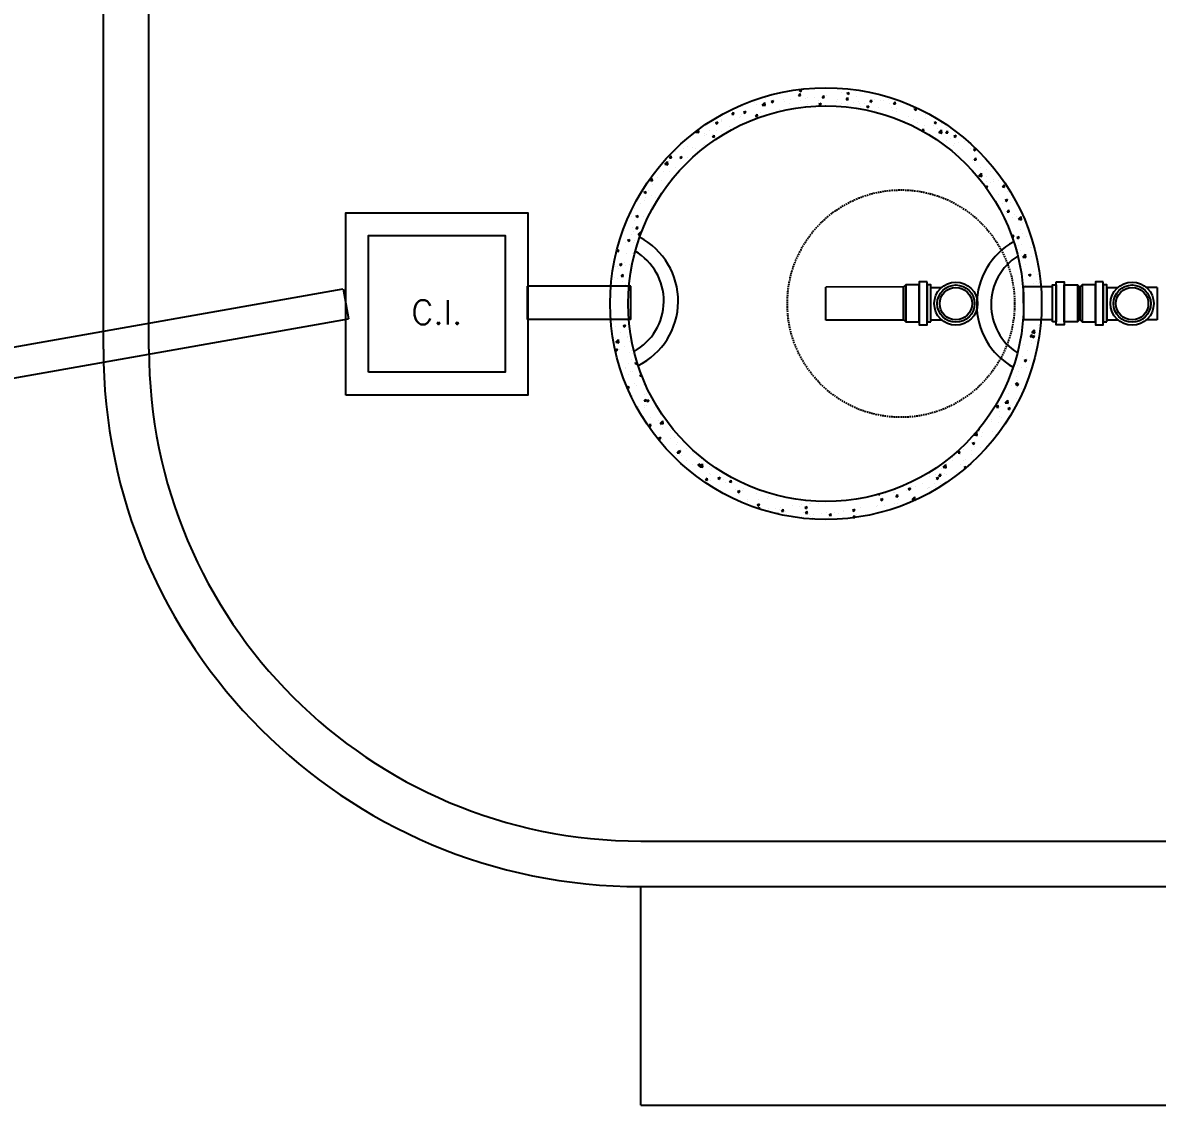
# Model space of a CAD drawing. Extents: x -435 to 5505, y -2177 to 2023.
# Drawn here: x 3789.1 to 4162.9, y 638.3 to 994.8 of the extents above; entities that cross this region are included whole.
import ezdxf

# ---------------------------------------------------------------- set-up
doc = ezdxf.new("R2010")
doc.units = 0
doc.header["$MEASUREMENT"] = 0
doc.linetypes.add('DASHED', pattern=[0.75, 0.5, -0.25])
doc.layers.get('0').update_dxf_attribs({"linetype": 'CONTINUOUS'})
doc.layers.add('03', color=3, linetype='CONTINUOUS')
doc.layers.add('HIDRA', color=1, linetype='CONTINUOUS')
doc.styles.get("Standard").update_dxf_attribs({"font": 'romans.shx', "height": 8})

msp = doc.modelspace()

# ---------------------------------------------------------------- linework, layer by layer
for p, q in [((3815.70465, 887.29019), (3815.70465, 1252.79019)), ((3830.70465, 887.29019), (3830.70465, 1252.79019)), ((3992.70465, 725.29019), (4590.70465, 725.29019)), ((3992.70465, 638.29019), (3992.70465, 710.29019)), ((3992.70465, 710.29019), (4590.70465, 710.29019)), ((3992.70465, 638.29019), (4590.70465, 638.29019))]:
    msp.add_line(p, q)
at = {"color": 0}
for p, q in [((4044.89301, 972.39408), (4045.65761, 972.68758)), ((4044.89301, 972.39408), (4045.4362, 972.0277)), ((4045.4385, 972.02656), (4045.65992, 972.68645)), ((4060.58646, 971.51952), (4061.35107, 971.81303)), ((4061.13195, 971.15199), (4061.35337, 971.81188)), ((4063.55542, 972.02957), (4063.55542, 972.02957)), ((4064.4722, 972.43382), (4064.4722, 972.43382)), ((4030.21753, 968.55191), (4030.21753, 968.55191)), ((4032.68763, 967.60263), (4033.53817, 968.48907)), ((4033.66115, 967.4507), (4033.5405, 968.48777)), ((4033.74441, 969.77244), (4033.74441, 969.77244)), ((4035.71778, 968.87204), (4036.48238, 969.16554)), ((4035.71778, 968.87204), (4036.26097, 968.50566)), ((4036.02343, 968.40492), (4036.02343, 968.40492)), ((4036.04687, 968.30562), (4036.04687, 968.30562)), ((4036.26327, 968.50453), (4036.48469, 969.16442)), ((4036.39957, 968.55948), (4036.39957, 968.55948)), ((4039.57375, 969.52614), (4039.57375, 969.52614)), ((4040.15918, 968.9494), (4040.15918, 968.9494)), ((4041.87621, 968.05932), (4041.87621, 968.05932)), ((4042.07128, 969.37823), (4042.07128, 969.37823)), ((4044.68131, 970.84599), (4045.20775, 971.47338)), ((4044.68131, 970.84599), (4045.33401, 970.78889)), ((4045.33631, 970.78775), (4045.21005, 971.47224)), ((4045.4031, 969.27985), (4045.4031, 969.27985)), ((4047.05571, 969.85735), (4047.05571, 969.85735)), ((4047.67801, 970.14711), (4047.67801, 970.14711)), ((4049.78942, 970.21725), (4049.78942, 970.21725)), ((4051.10323, 968.32985), (4051.10323, 968.32985)), ((4051.23244, 969.03355), (4051.23244, 969.03355)), ((4051.41123, 967.99748), (4052.17584, 968.29099)), ((4051.95672, 967.62996), (4052.17814, 968.28985)), ((4052.51379, 970.16074), (4053.04023, 970.78813)), ((4052.51379, 970.16074), (4053.1665, 970.10364)), ((4053.16879, 970.10249), (4053.04253, 970.78698)), ((4053.19377, 970.84619), (4053.19377, 970.84619)), ((4053.92518, 970.76173), (4053.92518, 970.76173)), ((4057.06178, 968.78725), (4057.06178, 968.78725)), ((4057.47162, 969.423), (4057.47162, 969.423)), ((4058.86547, 971.66493), (4058.86547, 971.66493)), ((4060.34627, 969.47549), (4060.87271, 970.10288)), ((4060.34627, 969.47549), (4060.99898, 969.41838)), ((4060.58646, 971.51952), (4061.12965, 971.15314)), ((4060.82171, 971.66967), (4060.82171, 971.66967)), ((4061.00127, 969.41723), (4060.87501, 970.10172)), ((4062.89112, 968.54095), (4062.89112, 968.54095)), ((4063.84002, 970.51614), (4063.84002, 970.51614)), ((4064.33942, 968.79862), (4064.33942, 968.79862)), ((4064.81845, 968.26708), (4064.81845, 968.26708)), ((4066.45661, 968.11847), (4066.45661, 968.11847)), ((4068.17875, 968.79023), (4068.70519, 969.41762)), ((4068.17875, 968.79023), (4068.83146, 968.73313)), ((4068.83375, 968.73197), (4068.70749, 969.41646)), ((4068.72046, 968.29465), (4068.72046, 968.29465)), ((4069.85518, 969.4977), (4069.85518, 969.4977)), ((4071.71498, 969.17502), (4071.71498, 969.17502)), ((4072.82501, 969.21162), (4072.82501, 969.21162)), ((4074.44869, 969.53492), (4074.44869, 969.53492)), ((4076.01123, 968.10498), (4076.53767, 968.73237)), ((4076.01123, 968.10498), (4076.66394, 968.04788)), ((4076.66623, 968.04671), (4076.53997, 968.7312)), ((4019.91318, 964.71431), (4019.91318, 964.71431)), ((4022.69903, 964.68782), (4023.22547, 965.31521)), ((4022.69903, 964.68782), (4023.35174, 964.63071)), ((4023.35403, 964.62959), (4023.22776, 965.31408)), ((4025.27708, 967.09152), (4025.27708, 967.09152)), ((4025.74252, 964.46801), (4025.74252, 964.46801)), ((4026.39319, 967.13707), (4026.39319, 967.13707)), ((4026.54255, 965.35), (4027.30715, 965.6435)), ((4026.54255, 965.35), (4027.08574, 964.98362)), ((4027.08804, 964.9825), (4027.30946, 965.64238)), ((4030.53151, 964.00256), (4031.05795, 964.62995)), ((4030.88381, 967.8604), (4030.88381, 967.8604)), ((4031.18651, 963.94433), (4031.06024, 964.62882)), ((4031.99805, 965.05041), (4031.99805, 965.05041)), ((4032.68763, 967.60263), (4033.65882, 967.452)), ((4033.28972, 968.04502), (4033.28972, 968.04502)), ((4038.36645, 966.14356), (4038.36645, 966.14356)), ((4044.73484, 967.2367), (4044.73484, 967.2367)), ((4047.70555, 967.81302), (4047.70555, 967.81302)), ((4051.41124, 967.99748), (4051.95442, 967.6311)), ((4053.5349, 967.56672), (4053.5349, 967.56672)), ((4057.94899, 967.3627), (4057.94899, 967.3627)), ((4058.73269, 968.02973), (4058.73269, 968.02973)), ((4059.36424, 967.32042), (4059.36424, 967.32042)), ((4060.6827, 967.7226), (4060.6827, 967.7226)), ((4065.19358, 967.07412), (4065.19358, 967.07412)), ((4067.10469, 967.12292), (4067.86929, 967.41643)), ((4067.10469, 967.12292), (4067.64787, 966.75654)), ((4067.65017, 966.75539), (4067.87159, 967.41528)), ((4069.72239, 965.8625), (4069.72239, 965.8625)), ((4071.02292, 966.82782), (4071.02292, 966.82782)), ((4071.57597, 965.22795), (4071.57597, 965.22795)), ((4074.5498, 968.04835), (4074.5498, 968.04835)), ((4075.3941, 966.68124), (4075.3941, 966.68124)), ((4075.71173, 965.77243), (4075.71173, 965.77243)), ((4076.85226, 966.58152), (4076.85226, 966.58152)), ((4076.99546, 965.3901), (4076.99546, 965.3901)), ((4080.37914, 967.80205), (4080.37914, 967.80205)), ((4081.00083, 967.45012), (4081.00083, 967.45012)), ((4082.60826, 966.68038), (4082.60826, 966.68038)), ((4082.6816, 966.33522), (4082.6816, 966.33522)), ((4082.79814, 966.24837), (4083.56274, 966.54187)), ((4082.79814, 966.24836), (4083.34133, 965.88198)), ((4083.34363, 965.88082), (4083.56504, 966.54071)), ((4083.36385, 966.48325), (4083.36385, 966.48325)), ((4086.38381, 964.51401), (4086.38381, 964.51401)), ((4016.65101, 961.92572), (4016.65101, 961.92572)), ((4017.36732, 961.82796), (4018.13193, 962.12146)), ((4017.36733, 961.82796), (4017.91051, 961.46158)), ((4017.91281, 961.46046), (4018.13422, 962.12035)), ((4019.26127, 962.86412), (4019.26127, 962.86412)), ((4019.38472, 962.28561), (4019.38472, 962.28561)), ((4019.47259, 962.63758), (4019.47259, 962.63758)), ((4023.52047, 962.8301), (4023.52047, 962.8301)), ((4025.14429, 963.45632), (4025.14429, 963.45632)), ((4025.62966, 963.95726), (4025.62966, 963.95726)), ((4030.417, 963.73804), (4030.417, 963.73804)), ((4030.53151, 964.00256), (4031.18422, 963.94546)), ((4030.75102, 964.2252), (4030.75102, 964.2252)), ((4031.57186, 964.22171), (4031.57186, 964.22171)), ((4033.15071, 964.09794), (4033.15071, 964.09794)), ((4079.73554, 962.3734), (4079.73554, 962.3734)), ((4080.86804, 963.81492), (4080.86804, 963.81492)), ((4082.46925, 962.7333), (4082.46925, 962.7333)), ((4084.03593, 962.00502), (4084.03593, 962.00502)), ((4086.25102, 960.8788), (4086.25102, 960.8788)), ((4086.605, 963.27778), (4086.605, 963.27778)), ((4089.28139, 961.06083), (4089.28139, 961.06083)), ((4089.31637, 961.85177), (4090.08097, 962.14527)), ((4089.31637, 961.85177), (4089.85955, 961.48538)), ((4089.86185, 961.48422), (4090.08327, 962.1441)), ((4089.86527, 961.75872), (4089.86527, 961.75872)), ((4091.92272, 961.69755), (4091.92272, 961.69755)), ((4010.82685, 958.77272), (4011.38086, 959.35012)), ((4010.82685, 958.77272), (4011.79804, 958.6221)), ((4011.80036, 958.6208), (4011.68908, 959.57738)), ((4011.95734, 959.38054), (4011.95734, 959.38054)), ((4013.77829, 957.61874), (4013.77829, 957.61874)), ((4013.82404, 958.30329), (4013.82404, 958.30329)), ((4014.25979, 957.91371), (4014.25979, 957.91371)), ((4015.50947, 959.3733), (4015.50947, 959.3733)), ((4016.38171, 957.15913), (4016.90815, 957.78652)), ((4016.38171, 957.15913), (4017.03442, 957.10203)), ((4016.512, 957.97864), (4016.512, 957.97864)), ((4017.0367, 957.10091), (4016.91044, 957.7854)), ((4017.78668, 959.13424), (4017.78668, 959.13424)), ((4019.3398, 959.00237), (4019.3398, 959.00237)), ((4020.64775, 958.52312), (4020.64775, 958.52312)), ((4021.87786, 960.46645), (4021.87786, 960.46645)), ((4085.35888, 959.20579), (4085.88532, 959.83318)), ((4085.35888, 959.20579), (4086.01159, 959.14868)), ((4086.01387, 959.14751), (4085.88761, 959.832)), ((4090.62881, 959.87875), (4090.62881, 959.87875)), ((4090.95899, 958.56529), (4091.80953, 959.45174)), ((4090.95899, 958.56529), (4091.93018, 958.41467)), ((4091.78994, 958.06235), (4091.78994, 958.06235)), ((4091.9325, 958.41332), (4091.81186, 959.45039)), ((4091.89799, 958.66316), (4091.89799, 958.66316)), ((4093.19136, 958.52054), (4093.7178, 959.14793)), ((4093.19136, 958.52054), (4093.84407, 958.46343)), ((4093.36252, 960.23865), (4093.36252, 960.23865)), ((4093.84635, 958.46225), (4093.72009, 959.14675)), ((4095.83459, 957.45517), (4096.59919, 957.74867)), ((4095.83459, 957.45517), (4096.37778, 957.08879)), ((4096.38007, 957.08761), (4096.60149, 957.7475)), ((4006.94314, 953.36549), (4006.94314, 953.36549)), ((4008.08452, 953.89921), (4008.08452, 953.89921)), ((4009.78478, 953.82981), (4009.78478, 953.82981)), ((4010.90557, 953.31176), (4010.90557, 953.31176)), ((4013.31153, 954.45864), (4013.31153, 954.45864)), ((4013.63928, 953.67166), (4013.63928, 953.67166)), ((4013.69125, 954.66809), (4013.69125, 954.66809)), ((4093.56811, 955.93235), (4093.56811, 955.93235)), ((4094.62556, 956.47616), (4094.62556, 956.47616)), ((4095.87057, 954.46552), (4095.87057, 954.46552)), ((4096.06844, 954.84164), (4096.06844, 954.84164)), ((4097.26388, 955.19603), (4097.26388, 955.19603)), ((4099.39745, 955.68605), (4099.39745, 955.68605)), ((4101.38308, 953.43703), (4101.38308, 953.43703)), ((4101.69991, 954.21922), (4101.69991, 954.21922)), ((4102.35282, 953.05857), (4103.11238, 953.35014)), ((4102.89829, 952.69101), (4103.11772, 953.34497)), ((4002.23191, 950.3157), (4002.75836, 950.94309)), ((4002.23191, 950.3157), (4002.88462, 950.25859)), ((4002.28003, 949.44526), (4002.28003, 949.44526)), ((4002.8869, 950.25749), (4002.76064, 950.94198)), ((4004.00904, 952.40382), (4004.00904, 952.40382)), ((4005.53509, 950.38728), (4006.29969, 950.68078)), ((4005.53509, 950.38728), (4006.07828, 950.0209)), ((4006.08057, 950.01979), (4006.30198, 950.67968)), ((4007.95174, 950.26401), (4007.95174, 950.26401)), ((4097.1311, 951.56083), (4097.1311, 951.56083)), ((4098.64937, 953.07713), (4098.64937, 953.07713)), ((4101.98598, 949.41922), (4101.98598, 949.41922)), ((4102.35282, 953.05857), (4102.896, 952.69219)), ((4102.539, 949.62134), (4103.06545, 950.24873)), ((4102.53901, 949.62134), (4103.19171, 949.56424)), ((4102.64611, 949.67453), (4102.64611, 949.67453)), ((4102.64686, 952.25991), (4102.64686, 952.25991)), ((4103.05424, 949.88902), (4103.05424, 949.88902)), ((4103.19399, 949.56305), (4103.06773, 950.24755)), ((4000.12389, 945.75678), (4000.12389, 945.75678)), ((4000.62034, 948.13534), (4001.47088, 949.02179)), ((4000.62034, 948.13534), (4001.59153, 947.98472)), ((4001.13632, 948.09684), (4001.13632, 948.09684)), ((4001.59385, 947.98344), (4001.4732, 949.02051)), ((4001.82894, 948.49604), (4001.82894, 948.49604)), ((4002.14725, 945.81006), (4002.14725, 945.81006)), ((4004.1314, 947.02921), (4004.1314, 947.02921)), ((4008.03285, 949.00479), (4008.03285, 949.00479)), ((4102.51407, 948.62471), (4102.51407, 948.62471)), ((4104.60257, 947.02155), (4104.60257, 947.02155)), ((4106.66992, 946.2755), (4106.66992, 946.2755)), ((4108.05299, 945.80825), (4108.05299, 945.80825)), ((3995.9146, 942.78701), (3996.44104, 943.4144)), ((3995.9146, 942.78701), (3996.5673, 942.72991)), ((3996.37209, 942.26596), (3996.37209, 942.26596)), ((3996.56958, 942.72881), (3996.44332, 943.4133)), ((3998.2636, 943.78987), (3998.2636, 943.78987)), ((3999.65639, 942.9453), (3999.65639, 942.9453)), ((4002.01446, 942.17486), (4002.01446, 942.17486)), ((4002.74048, 943.35911), (4002.74048, 943.35911)), ((4104.06103, 944.31298), (4104.91157, 945.19943)), ((4104.06103, 944.31298), (4105.03222, 944.16236)), ((4105.03453, 944.161), (4104.91388, 945.19808)), ((4106.53091, 942.32843), (4106.53091, 942.32843)), ((4106.75708, 944.06265), (4106.75708, 944.06265)), ((4107.92021, 942.17305), (4107.92021, 942.17305)), ((4108.77303, 943.20003), (4108.77303, 943.20003)), ((4109.05954, 942.59582), (4109.05954, 942.59582)), ((4110.66667, 942.87291), (4110.66667, 942.87291)), ((3993.70286, 938.9466), (3994.46746, 939.24011)), ((3993.70286, 938.9466), (3994.24605, 938.58022)), ((3994.24833, 938.57913), (3994.46974, 939.23901)), ((3995.39088, 939.48289), (3995.39088, 939.48289)), ((3996.4987, 941.47578), (3996.4987, 941.47578)), ((4106.26135, 940.76149), (4106.97864, 941.03684)), ((4106.33357, 940.66271), (4106.75722, 940.37695)), ((4106.7595, 940.37577), (4106.98092, 941.03566)), ((4110.41387, 938.26562), (4110.41387, 938.26562)), ((4111.88665, 940.72215), (4112.41309, 941.34954)), ((4111.88665, 940.72215), (4112.53936, 940.66505)), ((4112.54163, 940.66385), (4112.41537, 941.34835)), ((4113.39415, 939.30673), (4113.39415, 939.30673)), ((3992.51816, 935.17591), (3992.51816, 935.17591)), ((3994.003, 936.14471), (3994.003, 936.14471)), ((3994.17415, 937.3513), (3994.17415, 937.3513)), ((3996.36591, 937.84058), (3996.36591, 937.84058)), ((3997.52988, 937.36523), (3997.52988, 937.36523)), ((4111.81776, 935.1669), (4111.81776, 935.1669)), ((4112.73226, 936.34674), (4113.49687, 936.64024)), ((4112.73226, 936.34674), (4113.27545, 935.98035)), ((4113.26137, 935.67153), (4113.26137, 935.67153)), ((4113.27772, 935.97917), (4113.49914, 936.63905)), ((4114.55147, 935.5268), (4114.55147, 935.5268)), ((4114.69056, 937.77761), (4114.69056, 937.77761)), ((3989.52799, 932.0608), (3989.52799, 932.0608)), ((3989.64544, 930.86894), (3989.64544, 930.86894)), ((3990.6264, 933.43649), (3990.6264, 933.43649)), ((3991.04586, 931.02796), (3991.81046, 931.32147)), ((3991.04586, 931.02796), (3991.58904, 930.66158)), ((3991.59132, 930.66049), (3991.81273, 931.32038)), ((3993.72329, 930.83573), (3993.72329, 930.83573)), ((3995.35733, 931.8145), (3995.35733, 931.8145)), ((3996.23313, 934.20538), (3996.23313, 934.20538)), ((4110.93877, 934.28679), (4110.93877, 934.28679)), ((4113.12858, 932.03633), (4113.12858, 932.03633)), ((4113.40181, 932.50821), (4113.92826, 933.13561)), ((4113.40182, 932.50821), (4114.05452, 932.45111)), ((4114.05679, 932.44991), (4113.93053, 933.13441)), ((4114.1167, 932.43925), (4114.1167, 932.43925)), ((4115.8145, 931.76431), (4115.8145, 931.76431)), ((4116.41916, 930.97242), (4116.41916, 930.97242)), ((4117.16306, 930.06067), (4118.01361, 930.94712)), ((4118.13655, 929.90869), (4118.01591, 930.94576)), ((3989.9715, 927.34491), (3989.9715, 927.34491)), ((3990.49361, 929.80129), (3990.49361, 929.80129)), ((3991.11244, 927.04439), (3991.63889, 927.67178)), ((3991.11245, 927.04439), (3991.76515, 926.98729)), ((3991.76741, 926.98619), (3991.64115, 927.67068)), ((4115.10922, 930.46528), (4115.10922, 930.46528)), ((4117.16306, 930.06067), (4118.13425, 929.91005)), ((4118.51156, 929.10021), (4118.51156, 929.10021)), ((3987.40149, 926.48073), (3987.40149, 926.48073)), ((3988.38885, 923.10933), (3989.15346, 923.40283)), ((3988.93431, 922.74185), (3989.15572, 923.40174)), ((3989.70395, 925.0139), (3989.70395, 925.0139)), ((3990.36083, 926.16609), (3990.36083, 926.16609)), ((3991.8616, 925.05313), (3992.71214, 925.93957)), ((3991.8616, 925.05313), (3992.6361, 924.93301)), ((3992.78514, 925.33056), (3992.71444, 925.9383)), ((4114.9857, 924.37617), (4115.44342, 924.92167)), ((4115.01838, 924.28541), (4115.56969, 924.23717)), ((4115.57195, 924.23597), (4115.44568, 924.92047)), ((4116.59348, 924.0315), (4117.35809, 924.325)), ((4116.59349, 924.0315), (4117.13667, 923.66512)), ((4116.96559, 924.0583), (4116.96559, 924.0583)), ((4117.13894, 923.66393), (4117.36035, 924.32381)), ((4117.77349, 926.64222), (4117.77349, 926.64222)), ((4118.37877, 925.46501), (4118.37877, 925.46501)), ((4119.6993, 924.4182), (4119.6993, 924.4182)), ((3984.79513, 919.51571), (3985.32157, 920.1431)), ((3984.79513, 919.51571), (3985.44784, 919.4586)), ((3985.22893, 920.93), (3985.22893, 920.93)), ((3985.45009, 919.45751), (3985.32383, 920.142)), ((3987.77356, 922.43025), (3987.77356, 922.43025)), ((3988.38885, 923.10932), (3988.93204, 922.74294)), ((3990.22804, 922.53089), (3990.22804, 922.53089)), ((3990.79653, 923.16293), (3990.79653, 923.16293)), ((3991.05828, 920.6837), (3991.05828, 920.6837)), ((4116.82658, 920.11123), (4116.82658, 920.11123)), ((4117.27496, 921.55204), (4117.27496, 921.55204)), ((4117.94945, 919.59532), (4117.94945, 919.59532)), ((4118.24599, 921.82981), (4118.24599, 921.82981)), ((4120.96234, 920.65571), (4120.96234, 920.65571)), ((4121.47633, 920.81585), (4121.47633, 920.81585)), ((3987.3227, 915.91468), (3987.3227, 915.91468)), ((3987.92381, 918.85596), (3987.92381, 918.85596)), ((3990.09526, 918.89569), (3990.09526, 918.89569)), ((3990.65752, 919.21586), (3990.65752, 919.21586)), ((4118.08962, 916.34873), (4118.08962, 916.34873)), ((4118.1132, 918.19461), (4118.1132, 918.19461)), ((4118.61083, 917.61583), (4119.46137, 918.50227)), ((4118.61083, 917.61583), (4119.58202, 917.4652)), ((4119.58431, 917.46385), (4119.46366, 918.50092)), ((4121.44541, 917.73052), (4121.44541, 917.73052)), ((3983.57091, 912.42387), (3983.57091, 912.42387)), ((3984.29077, 914.44175), (3984.29077, 914.44175)), ((3985.05109, 914.54898), (3985.05109, 914.54898)), ((3985.40489, 913.8831), (3985.40489, 913.8831)), ((3985.73185, 915.19069), (3986.49645, 915.48419)), ((3985.73185, 915.19069), (3986.27504, 914.8243)), ((3986.2773, 914.82322), (3986.49871, 915.4831)), ((3987.78481, 914.90888), (3987.78481, 914.90888)), ((3988.93177, 915.10363), (3988.93177, 915.10363)), ((4117.98042, 914.55941), (4117.98042, 914.55941)), ((4119.30378, 915.26512), (4119.30378, 915.26512)), ((4120.45471, 911.71626), (4121.21931, 912.00977)), ((4121.00015, 911.34869), (4121.22157, 912.00857)), ((4122.11343, 912.9497), (4122.11343, 912.9497)), ((3984.15798, 910.80655), (3984.15798, 910.80655)), ((3984.91209, 910.6019), (3984.91209, 910.6019)), ((3986.31029, 911.30177), (3986.83674, 911.92916)), ((3986.31029, 911.30177), (3986.963, 911.24466)), ((3986.75922, 909.5529), (3986.75922, 909.5529)), ((3986.96525, 911.24357), (3986.83899, 911.92806)), ((3987.74136, 908.60235), (3987.74136, 908.60235)), ((3989.04784, 911.14639), (3989.04784, 911.14639)), ((4119.24071, 908.64273), (4119.24071, 908.64273)), ((4120.45471, 911.71626), (4120.99789, 911.34988)), ((4120.99455, 911.21495), (4120.99455, 911.21495)), ((4121.97442, 909.00263), (4121.97442, 909.00263)), ((4123.00661, 909.43875), (4123.00661, 909.43875)), ((4123.51933, 911.74295), (4123.51933, 911.74295)), ((4123.61115, 908.81729), (4123.61115, 908.81729)), ((4119.47973, 908.21822), (4119.47973, 908.21822)), ((4123.38655, 908.10775), (4123.38655, 908.10775)), ((3983.62684, 896.26574), (3983.62684, 896.26574)), ((3984.45349, 894.82643), (3984.45349, 894.82643)), ((3986.93607, 894.95681), (3987.70067, 895.25031)), ((3986.93607, 894.95681), (3987.47925, 894.59043)), ((3987.1872, 895.18633), (3987.1872, 895.18633)), ((3987.4815, 894.58934), (3987.70292, 895.24923)), ((3987.70916, 894.77445), (3987.70916, 894.77445)), ((4121.01002, 896.84112), (4121.01002, 896.84112)), ((4121.50636, 892.72614), (4122.3569, 893.61259)), ((4122.47981, 892.57416), (4122.35917, 893.61123)), ((4122.85541, 893.56694), (4122.85541, 893.56694)), ((4123.57895, 894.98938), (4123.57895, 894.98938)), ((3983.49405, 892.63054), (3983.49405, 892.63054)), ((3984.31448, 890.87935), (3984.31448, 890.87935)), ((3984.55062, 889.52607), (3985.40116, 890.41251)), ((3985.52407, 889.37418), (3985.40343, 890.41125)), ((3986.163, 892.59573), (3986.163, 892.59573)), ((3988.45024, 891.42383), (3988.45024, 891.42383)), ((3988.46546, 891.1289), (3988.46546, 891.1289)), ((3989.03297, 889.81408), (3989.03297, 889.81408)), ((4120.97764, 891.43852), (4121.50408, 892.06591)), ((4120.97764, 891.43852), (4121.63035, 891.38142)), ((4121.38101, 890.07472), (4121.38101, 890.07472)), ((4121.63258, 891.38022), (4121.50632, 892.06471)), ((4121.50636, 892.72614), (4122.47755, 892.57552)), ((4121.51583, 893.22715), (4121.51583, 893.22715)), ((4121.65892, 891.48239), (4122.42353, 891.77589)), ((4121.65893, 891.48239), (4122.20211, 891.116)), ((4122.20435, 891.11481), (4122.42577, 891.7747)), ((4122.36435, 892.51092), (4122.36435, 892.51092)), ((4122.72262, 889.93174), (4122.72262, 889.93174)), ((3984.29203, 887.04315), (3985.04367, 887.33168)), ((3984.29556, 887.02704), (3984.82225, 886.67179)), ((3984.55062, 889.52607), (3985.52181, 889.37544)), ((3984.82449, 886.6707), (3985.04591, 887.33059)), ((3985.57752, 887.11686), (3985.57752, 887.11686)), ((3987.2583, 888.25888), (3987.2583, 888.25888)), ((3988.90019, 886.17888), (3988.90019, 886.17888)), ((3989.81979, 886.7987), (3989.81979, 886.7987)), ((3989.8749, 885.86121), (3989.8749, 885.86121)), ((4118.64311, 888.92017), (4118.64311, 888.92017)), ((4120.23784, 886.93085), (4120.23784, 886.93085)), ((4121.37682, 889.28007), (4121.37682, 889.28007)), ((4122.58984, 886.29654), (4122.58984, 886.29654)), ((3988.7674, 882.54368), (3988.7674, 882.54368)), ((3989.60133, 883.71783), (3989.60133, 883.71783)), ((3990.79729, 882.64157), (3991.50549, 882.91343)), ((3990.79729, 882.64157), (3991.34048, 882.27519)), ((3991.34271, 882.2741), (3991.53041, 882.83351)), ((4116.91813, 885.4778), (4116.91813, 885.4778)), ((4118.5041, 884.9731), (4118.5041, 884.9731)), ((4119.00192, 883.56375), (4119.76652, 883.85725)), ((4119.00192, 883.56375), (4119.54511, 883.19736)), ((4119.54734, 883.19617), (4119.76876, 883.85606)), ((4120.93015, 883.55915), (4120.93015, 883.55915)), ((4122.5403, 885.46402), (4122.5403, 885.46402)), ((4122.63985, 885.51758), (4122.63985, 885.51758)), ((3986.72861, 879.41085), (3986.72861, 879.41085)), ((3987.67696, 880.94655), (3987.67696, 880.94655)), ((3987.69329, 881.21863), (3987.69329, 881.21863)), ((3988.63462, 878.90848), (3988.63462, 878.90848)), ((3989.46232, 879.77075), (3989.46232, 879.77075)), ((3989.99575, 879.7518), (3989.99575, 879.7518)), ((3992.37095, 878.44602), (3992.85299, 879.02049)), ((3992.37095, 878.44602), (3993.02366, 878.38891)), ((3993.02588, 878.38781), (3992.96097, 878.73973)), ((4115.63138, 880.66612), (4115.63138, 880.66612)), ((4116.78534, 881.8426), (4116.78534, 881.8426)), ((4117.17836, 880.06834), (4117.17836, 880.06834)), ((4118.06529, 881.38011), (4118.06529, 881.38011)), ((4119.76713, 881.21061), (4119.76713, 881.21061)), ((3988.18886, 874.74158), (3988.90489, 875.01644)), ((3988.21906, 874.6698), (3988.68347, 874.35655)), ((3988.50183, 875.27328), (3988.50183, 875.27328)), ((3988.6857, 874.35546), (3988.90712, 875.01535)), ((3990.72535, 876.00826), (3990.72535, 876.00826)), ((3991.35008, 875.42159), (3991.35008, 875.42159)), ((3993.5945, 875.52413), (3993.5945, 875.52413)), ((4114.98042, 875.15367), (4114.98042, 875.15367)), ((4115.93879, 875.80004), (4115.93879, 875.80004)), ((4116.17549, 875.6959), (4116.70193, 876.32329)), ((4116.17549, 875.6959), (4116.82819, 875.6388)), ((4116.34492, 875.64511), (4117.10952, 875.93861)), ((4116.34492, 875.64511), (4116.8881, 875.27873)), ((4116.65256, 878.2074), (4116.65256, 878.2074)), ((4116.83041, 875.6376), (4116.70415, 876.32209)), ((4116.89033, 875.27754), (4117.11175, 875.93742)), ((4116.89441, 876.90363), (4116.89441, 876.90363)), ((3989.8427, 872.03331), (3989.8427, 872.03331)), ((3993.97577, 872.40696), (3993.97577, 872.40696)), ((3994.74916, 872.60923), (3994.74916, 872.60923)), ((4114.02169, 872.59665), (4114.02169, 872.59665)), ((4116.38699, 870.937), (4116.38699, 870.937)), ((4116.51977, 874.5722), (4116.51977, 874.5722)), ((4118.24125, 874.33322), (4118.24125, 874.33322)), ((3991.52603, 868.3747), (3991.52603, 868.3747)), ((3991.87644, 868.30225), (3991.87644, 868.30225)), ((3993.84299, 868.77176), (3993.84299, 868.77176)), ((3993.88612, 870.23208), (3994.41256, 870.85947)), ((3993.88612, 870.23208), (3994.53882, 870.17497)), ((3994.01315, 868.21179), (3994.01315, 868.21179)), ((3994.54104, 870.17387), (3994.41478, 870.85837)), ((3994.61015, 868.66215), (3994.61015, 868.66215)), ((3994.65851, 870.32634), (3995.42311, 870.61984)), ((3994.65851, 870.32634), (3995.2017, 869.95995)), ((3995.05291, 869.59523), (3995.05291, 869.59523)), ((3995.20392, 869.95886), (3995.42534, 870.61875)), ((3997.35537, 868.1284), (3997.35537, 868.1284)), ((4109.85817, 868.16722), (4110.38461, 868.79461)), ((4109.85817, 868.16722), (4110.51088, 868.11011)), ((4110.51309, 868.10892), (4110.38683, 868.79341)), ((4110.87122, 870.23791), (4110.87122, 870.23791)), ((4111.14897, 868.28968), (4111.14897, 868.28968)), ((4112.74761, 869.64392), (4113.59815, 870.53037)), ((4112.74761, 869.64392), (4113.7188, 869.4933)), ((4113.72105, 869.49195), (4113.6004, 870.52902)), ((4113.68791, 867.72647), (4114.45252, 868.01997)), ((4113.68791, 867.72647), (4114.2311, 867.36009)), ((4113.76624, 870.24931), (4113.76624, 870.24931)), ((4114.23332, 867.3589), (4114.45474, 868.01879)), ((4114.52956, 868.6381), (4114.52956, 868.6381)), ((3993.7102, 865.13656), (3993.7102, 865.13656)), ((3995.87319, 864.89966), (3995.87319, 864.89966)), ((3998.7097, 863.79819), (3998.7097, 863.79819)), ((3999.10042, 862.82891), (3999.95096, 863.71536)), ((3999.22597, 865.83564), (3999.22597, 865.83564)), ((4000.07385, 862.67702), (3999.95321, 863.71409)), ((4108.11285, 863.44871), (4108.11285, 863.44871)), ((4108.27625, 863.9827), (4108.27625, 863.9827)), ((4110.73844, 866.60271), (4110.73844, 866.60271)), ((4110.77777, 865.14729), (4110.77777, 865.14729)), ((4111.63973, 864.66924), (4111.63973, 864.66924)), ((3995.40128, 862.01814), (3995.92772, 862.64553)), ((3995.40128, 862.01814), (3996.05399, 861.96104)), ((3996.0562, 861.95993), (3995.92994, 862.64443)), ((3999.09318, 862.20044), (3999.09318, 862.20044)), ((3999.10042, 862.82891), (4000.07161, 862.67829)), ((3999.897, 861.50063), (3999.897, 861.50063)), ((3999.93069, 862.78937), (3999.93069, 862.78937)), ((4002.54729, 860.3917), (4002.54729, 860.3917)), ((4102.5411, 859.00655), (4103.39165, 859.89299)), ((4103.51453, 858.85459), (4103.39389, 859.89166)), ((4103.80012, 860.61585), (4104.19356, 860.58143)), ((4104.19577, 860.58024), (4104.1181, 861.00129)), ((4105.40354, 859.67573), (4105.40354, 859.67573)), ((4108.57983, 860.23263), (4108.57983, 860.23263)), ((4110.60565, 862.96751), (4110.60565, 862.96751)), ((3998.51973, 858.0111), (3999.28434, 858.3046)), ((3998.51973, 858.0111), (3999.06292, 857.64472)), ((3998.96039, 858.56524), (3998.96039, 858.56524)), ((3999.06513, 857.64362), (3999.28655, 858.30351)), ((3999.75799, 857.55355), (3999.75799, 857.55355)), ((4002.41254, 857.97183), (4002.41254, 857.97183)), ((4003.89374, 858.09803), (4003.89374, 858.09803)), ((4004.6321, 859.38398), (4004.6321, 859.38398)), ((4004.715, 856.505), (4004.715, 856.505)), ((4006.71774, 856.57018), (4006.71774, 856.57018)), ((4101.85568, 856.28579), (4102.62028, 856.5793)), ((4101.85568, 856.28579), (4102.39887, 855.91941)), ((4102.40108, 855.91823), (4102.6225, 856.57812)), ((4102.5411, 859.00655), (4103.51229, 858.85592)), ((4103.63784, 859.36481), (4103.63784, 859.36481)), ((4104.86614, 858.56343), (4104.86614, 858.56343)), ((4109.46718, 859.11851), (4109.46718, 859.11851)), ((4000.34935, 855.47704), (4000.34935, 855.47704)), ((4004.49931, 855.74878), (4004.49931, 855.74878)), ((4004.74893, 853.11895), (4005.27537, 853.74634)), ((4004.74893, 853.11895), (4005.40163, 853.06184)), ((4005.03796, 853.6145), (4005.80256, 853.90801)), ((4005.03796, 853.6145), (4005.58114, 853.24812)), ((4005.40384, 853.06073), (4005.27758, 853.74523)), ((4005.58336, 853.24702), (4005.80477, 853.9069)), ((4007.91755, 854.699), (4007.91755, 854.699)), ((4009.97326, 852.88247), (4009.97326, 852.88247)), ((4097.22354, 853.10985), (4097.74998, 853.73724)), ((4097.22354, 853.10985), (4097.87624, 853.05274)), ((4097.87845, 853.05156), (4097.75218, 853.73605)), ((4097.98445, 852.56421), (4097.98445, 852.56421)), ((4098.39506, 854.82427), (4098.39506, 854.82427)), ((4099.06165, 854.10949), (4099.06165, 854.10949)), ((4101.51134, 853.78474), (4101.51134, 853.78474)), ((4101.76058, 852.62391), (4101.76058, 852.62391)), ((4102.53082, 855.36875), (4102.53082, 855.36875)), ((4103.8138, 852.31791), (4103.8138, 852.31791)), ((4104.73335, 854.92823), (4104.73335, 854.92823)), ((4004.36653, 852.11358), (4004.36653, 852.11358)), ((4006.06933, 852.17479), (4006.06933, 852.17479)), ((4006.26688, 850.05462), (4006.26688, 850.05462)), ((4007.77855, 850.75193), (4007.77855, 850.75193)), ((4009.84047, 849.24726), (4009.84047, 849.24726)), ((4011.55618, 849.2179), (4012.32079, 849.51141)), ((4011.55618, 849.2179), (4012.09937, 848.85152)), ((4011.89867, 851.92849), (4011.89867, 851.92849)), ((4011.9143, 851.29641), (4011.9143, 851.29641)), ((4012.10158, 848.85041), (4012.32299, 849.5103)), ((4012.20245, 848.5766), (4013.05299, 849.46305)), ((4012.20245, 848.5766), (4013.17364, 848.42598)), ((4012.63527, 851.14776), (4012.63527, 851.14776)), ((4013.17588, 848.4247), (4013.05523, 849.46177)), ((4015.25187, 848.75009), (4015.25187, 848.75009)), ((4092.33459, 848.36917), (4093.18514, 849.25562)), ((4093.30802, 848.21722), (4093.18737, 849.25429)), ((4093.4131, 849.7752), (4093.4131, 849.7752)), ((4093.50944, 848.48031), (4093.50944, 848.48031)), ((4095.39218, 851.53076), (4095.39218, 851.53076)), ((4095.52234, 850.51729), (4095.52234, 850.51729)), ((4098.00878, 849.13309), (4098.00878, 849.13309)), ((4098.92886, 850.47429), (4098.92886, 850.47429)), ((4099.19868, 848.36715), (4099.96328, 848.66066)), ((4099.6581, 851.06177), (4099.6581, 851.06177)), ((4099.80265, 848.17418), (4099.96549, 848.65948)), ((4008.88348, 847.65695), (4008.88348, 847.65695)), ((4012.07462, 844.8816), (4012.07462, 844.8816)), ((4014.09657, 844.21976), (4014.62301, 844.84715)), ((4014.75148, 844.16153), (4014.62521, 844.84603)), ((4015.22345, 846.31115), (4015.22345, 846.31115)), ((4015.60151, 846.10213), (4015.60151, 846.10213)), ((4015.93811, 847.89738), (4015.93811, 847.89738)), ((4018.07441, 844.82131), (4018.83901, 845.11481)), ((4018.07441, 844.82131), (4018.61759, 844.45492)), ((4018.6198, 844.45381), (4018.84122, 845.1137)), ((4019.42233, 844.92858), (4019.42233, 844.92858)), ((4087.67358, 845.37112), (4087.67358, 845.37112)), ((4089.91591, 845.85042), (4089.91591, 845.85042)), ((4090.02345, 844.84511), (4090.78805, 845.13862)), ((4090.02345, 844.84511), (4090.56664, 844.47873)), ((4090.56884, 844.47756), (4090.79026, 845.13745)), ((4090.90622, 845.58116), (4091.43266, 846.20855)), ((4090.90622, 845.58116), (4091.55893, 845.52406)), ((4091.56112, 845.52288), (4091.43486, 846.20737)), ((4091.64039, 848.03995), (4091.64039, 848.03995)), ((4092.33459, 848.36917), (4093.30578, 848.21855)), ((4092.64962, 846.21032), (4092.64962, 846.21032)), ((4093.28031, 846.14), (4093.28031, 846.14)), ((4096.78538, 846.7548), (4096.78538, 846.7548)), ((4099.19868, 848.36715), (4099.662, 848.05464)), ((4099.33878, 848.23401), (4099.33878, 848.23401)), ((4014.09657, 844.21976), (4014.74928, 844.16265)), ((4015.09066, 842.67595), (4015.09066, 842.67595)), ((4015.7991, 843.9503), (4015.7991, 843.9503)), ((4017.90397, 844.6353), (4017.90397, 844.6353)), ((4019.93485, 844.49479), (4019.93485, 844.49479)), ((4020.76237, 843.49469), (4020.76237, 843.49469)), ((4021.92905, 843.5345), (4022.4555, 844.16189)), ((4021.92905, 843.5345), (4022.58176, 843.4774)), ((4022.58396, 843.47628), (4022.45769, 844.16077)), ((4023.73331, 844.389), (4023.73331, 844.389)), ((4023.95866, 841.09575), (4023.95866, 841.09575)), ((4026.69237, 841.45565), (4026.69237, 841.45565)), ((4080.84822, 841.32307), (4081.61282, 841.61658)), ((4080.84822, 841.32307), (4081.39141, 840.95669)), ((4081.39361, 840.95553), (4081.61503, 841.61542)), ((4082.02672, 841.92601), (4082.02672, 841.92601)), ((4083.07406, 842.03214), (4083.07406, 842.03214)), ((4085.5536, 843.14654), (4085.5536, 843.14654)), ((4087.04319, 841.54344), (4087.04319, 841.54344)), ((4087.5408, 841.73592), (4087.5408, 841.73592)), ((4087.85606, 841.67971), (4087.85606, 841.67971)), ((4089.44245, 843.12529), (4089.44245, 843.12529)), ((4089.7769, 841.90334), (4089.7769, 841.90334)), ((4091.38294, 842.90024), (4091.38294, 842.90024)), ((4019.2583, 840.30509), (4019.2583, 840.30509)), ((4020.62958, 839.85949), (4020.62958, 839.85949)), ((4024.59263, 840.42471), (4025.35724, 840.71821)), ((4024.59263, 840.42471), (4025.13582, 840.05832)), ((4025.08764, 840.0588), (4025.08764, 840.0588)), ((4025.13802, 840.05721), (4025.35944, 840.71709)), ((4025.33986, 839.50615), (4025.33986, 839.50615)), ((4026.23631, 840.62837), (4026.23631, 840.62837)), ((4027.95541, 837.69316), (4027.95541, 837.69316)), ((4030.91698, 839.8125), (4030.91698, 839.8125)), ((4031.61929, 837.69225), (4031.61929, 837.69225)), ((4031.70825, 840.5993), (4031.70825, 840.5993)), ((4034.32485, 838.20163), (4034.32485, 838.20163)), ((4034.85194, 838.60111), (4034.85194, 838.60111)), ((4037.29099, 838.51099), (4037.29099, 838.51099)), ((4037.58565, 838.96101), (4037.58565, 838.96101)), ((4071.00078, 839.45754), (4071.445, 839.38864)), ((4071.44723, 839.38733), (4071.42529, 839.57596)), ((4071.67299, 837.80103), (4072.4376, 838.09454)), ((4071.67299, 837.80103), (4072.21618, 837.43465)), ((4071.72236, 838.0884), (4071.72236, 838.0884)), ((4072.21838, 837.4335), (4072.4398, 838.09338)), ((4073.2772, 839.73111), (4073.2772, 839.73111)), ((4076.01091, 840.09101), (4076.01091, 840.09101)), ((4076.35333, 840.21809), (4076.35333, 840.21809)), ((4076.70566, 840.93899), (4076.70566, 840.93899)), ((4076.75642, 838.73773), (4077.28286, 839.36512)), ((4076.75642, 838.73773), (4077.40913, 838.68063)), ((4077.41132, 838.67946), (4077.28506, 839.36395)), ((4077.55171, 837.8421), (4077.55171, 837.8421)), ((4080.14666, 840.63549), (4080.14666, 840.63549)), ((4081.73631, 837.28197), (4081.73631, 837.28197)), ((4081.86909, 840.91718), (4081.86909, 840.91718)), ((4082.12809, 837.7318), (4082.97863, 838.61824)), ((4082.12809, 837.7318), (4083.09928, 837.58117)), ((4083.1015, 837.57985), (4082.98085, 838.61692)), ((4084.88, 838.39939), (4085.11535, 838.67987)), ((4085.14507, 838.52945), (4085.11754, 838.67869)), ((4026.10353, 836.99317), (4026.10353, 836.99317)), ((4027.95646, 837.10848), (4027.95646, 837.10848)), ((4031.11086, 836.02811), (4031.87546, 836.32161)), ((4031.11086, 836.02811), (4031.65404, 835.66173)), ((4031.40566, 834.78901), (4031.80314, 835.2627)), ((4031.65624, 835.6606), (4031.87766, 836.32049)), ((4031.92368, 834.61998), (4031.80533, 835.26157)), ((4034.61982, 833.98613), (4034.61982, 833.98613)), ((4034.71293, 834.65403), (4034.71293, 834.65403)), ((4037.15821, 834.87579), (4037.15821, 834.87579)), ((4038.4953, 834.38011), (4038.4953, 834.38011)), ((4038.84868, 835.19851), (4038.84868, 835.19851)), ((4039.10918, 833.95006), (4039.63562, 834.57745)), ((4039.10918, 833.95006), (4039.76189, 833.89295)), ((4039.76408, 833.89182), (4039.63781, 834.57631)), ((4040.44916, 833.73983), (4040.44916, 833.73983)), ((4042.76494, 835.64468), (4042.76494, 835.64468)), ((4044.8637, 835.47326), (4044.8637, 835.47326)), ((4045.74521, 836.10646), (4045.74521, 836.10646)), ((4046.80431, 835.15355), (4047.56891, 835.44705)), ((4046.80431, 835.15355), (4047.3475, 834.78717)), ((4046.94166, 833.26481), (4047.4681, 833.8922)), ((4047.34969, 834.78603), (4047.57111, 835.44592)), ((4047.59656, 833.20656), (4047.47029, 833.89105)), ((4048.2807, 836.34376), (4048.2807, 836.34376)), ((4048.47892, 836.46636), (4048.47892, 836.46636)), ((4051.23209, 836.56641), (4051.23209, 836.56641)), ((4052.61468, 837.01084), (4052.61468, 837.01084)), ((4053.81962, 833.5273), (4053.81962, 833.5273)), ((4056.63849, 833.61181), (4056.63849, 833.61181)), ((4059.3722, 833.97171), (4059.3722, 833.97171)), ((4059.42635, 834.29618), (4059.42635, 834.29618)), ((4062.49777, 834.27899), (4063.26237, 834.5725)), ((4062.49777, 834.27899), (4063.04095, 833.91261)), ((4063.04315, 833.91146), (4063.26456, 834.57135)), ((4063.50795, 834.51619), (4063.50795, 834.51619)), ((4064.94211, 834.99527), (4064.94211, 834.99527)), ((4070.40448, 835.42414), (4070.40448, 835.42414)), ((4070.61382, 835.81401), (4070.61382, 835.81401)), ((4073.13819, 835.78404), (4073.13819, 835.78404)), ((4076.22055, 836.58289), (4076.22055, 836.58289)), ((4077.27394, 836.32852), (4077.27394, 836.32852)), ((4037.49276, 833.07336), (4037.8093, 833.40327)), ((4037.85964, 832.9884), (4037.81153, 833.40198)), ((4042.75162, 832.273), (4042.75162, 832.273)), ((4045.6062, 832.15938), (4045.6062, 832.15938)), ((4046.2785, 833.49353), (4046.2785, 833.49353)), ((4046.94166, 833.26481), (4047.59437, 833.2077)), ((4048.14791, 832.70856), (4048.14791, 832.70856)), ((4048.58096, 832.0267), (4048.58096, 832.0267)), ((4049.2186, 831.34049), (4049.46358, 831.5958)), ((4049.49734, 831.32339), (4049.4658, 831.5945)), ((4049.74196, 832.70386), (4049.74196, 832.70386)), ((4052.10784, 833.24723), (4052.10784, 833.24723)), ((4054.4103, 831.7804), (4054.4103, 831.7804)), ((4054.77414, 832.57955), (4055.30058, 833.20694)), ((4054.77414, 832.57955), (4055.42685, 832.52245)), ((4055.42904, 832.5213), (4055.30277, 833.20579)), ((4057.93718, 833.00093), (4057.93718, 833.00093)), ((4060.23964, 831.5341), (4060.23964, 831.5341)), ((4062.60662, 831.8943), (4063.13307, 832.52169)), ((4062.60662, 831.8943), (4063.23276, 831.83952)), ((4063.26019, 831.84324), (4063.13526, 832.52053)), ((4063.51802, 832.23713), (4063.51802, 832.23713)), ((4063.76652, 832.75463), (4063.76652, 832.75463)), ((4069.88641, 833.33028), (4069.88641, 833.33028))]:
    msp.add_line(p, q, dxfattribs=at)
at = {"linetype": 'CONTINUOUS'}
for points in [[(3895.55675, 872.15863), (3895.55675, 932.15863), (3955.55675, 932.15863), (3955.55675, 872.15863)], [(3903.05675, 879.65863), (3903.05675, 924.65863), (3948.05675, 924.65863), (3948.05675, 879.65863)]]:
    msp.add_lwpolyline(points, close=True, dxfattribs=at)
for radius in [71.06626, 65.14407]:
    msp.add_circle((4053.709, 902.26473), radius, dxfattribs=at)
at = {"linetype": 'DASHED'}
msp.add_circle((4078.43666, 902.26473), 37.43019, dxfattribs=at)
at = {"linetype": 'CONTINUOUS'}
for centre, radius, start, end in [((3981.34756, 903.13065), 23.68875, 296.2732698, 62.355528), ((3981.34756, 903.13065), 18.951, 298.8547352, 59.7740626), ((4127.06912, 901.93037), 23.68875, 119.0067542, 240.4709628), ((4127.06912, 901.93037), 18.951, 122.3179323, 237.1597847)]:
    msp.add_arc(centre, radius, start, end, dxfattribs=at)
for radius in [177, 162]:
    msp.add_arc((3992.70465, 887.29019), radius, 180, 270)
at = {"layer": 'HIDRA'}
for p, q in [((4080.03363, 908.47043, 2.184), (4079.26923, 907.70603, 2.184)), ((4080.03363, 908.47043, 2.184), (4080.03363, 896.24003, 2.184)), ((4084.40163, 908.47043, 2.184), (4080.03363, 908.47043, 2.184)), ((4087.02243, 909.45323, 2.184), (4084.40163, 909.45323, 2.184)), ((4084.40163, 909.45323, 2.184), (4084.40163, 895.25723, 2.184)), ((4084.40163, 896.24003, 2.184), (4084.40163, 908.47043, 2.184)), ((4087.02243, 895.25723, 2.184), (4087.02243, 909.45323, 2.184)), ((4087.02243, 908.47043, 2.184), (4087.02243, 896.24003, 2.184)), ((4088.22363, 908.47043, 2.184), (4087.02243, 908.47043, 2.184)), ((4088.22363, 896.24003, 2.184), (4088.22363, 908.47043, 2.184)), ((4128.37868, 908.47043), (4129.57988, 908.47043)), ((4128.37868, 896.24003), (4128.37868, 908.47043)), ((4129.57988, 909.45323), (4132.20068, 909.45323)), ((4129.57988, 895.25723), (4129.57988, 909.45323)), ((4129.57988, 908.47043), (4129.57988, 896.24003)), ((4132.20068, 909.45323), (4132.20068, 895.25723)), ((4132.20068, 908.47043), (4136.56868, 908.47043)), ((4132.20068, 896.24003), (4132.20068, 908.47043)), ((4136.56868, 908.47043), (4137.33308, 907.70603)), ((4136.56868, 908.47043), (4136.56868, 896.24003)), ((4138.09748, 908.47043), (4137.33308, 907.70603)), ((4142.46548, 908.47043), (4138.09748, 908.47043)), ((4138.09748, 908.47043), (4138.09748, 896.24003)), ((4145.08628, 909.45323), (4142.46548, 909.45323)), ((4142.46548, 909.45323), (4142.46548, 895.25723)), ((4142.46548, 896.24003), (4142.46548, 908.47043)), ((4145.08628, 895.25723), (4145.08628, 909.45323)), ((4146.28748, 908.47043), (4145.08628, 908.47043)), ((4145.08628, 908.47043), (4145.08628, 896.24003)), ((4146.28748, 896.24003), (4146.28748, 908.47043)), ((2796.88477, 713.74699), (3894.68954, 907.08285)), ((3894.68954, 907.08285), (3896.42396, 897.23441)), ((4079.26923, 907.65357, 2.184), (4079.26923, 897.00443, 2.184)), ((4088.25435, 896.93468, 2.184), (4088.25437, 907.59479, 2.184)), ((4088.25436, 907.59449), (4091.80686, 907.59449)), ((4088.25436, 896.93498, 2.184), (4088.25436, 907.59449, 2.184)), ((4137.33308, 907.65357), (4137.33308, 897.00443)), ((4137.33308, 907.65357), (4137.33308, 897.00443)), ((4146.31821, 896.93468), (4146.31823, 907.59479)), ((4146.31822, 896.93498), (4146.31822, 907.59449)), ((4146.31822, 907.59449), (4149.87071, 907.59449)), ((4162.86238, 907.59449), (4159.30989, 907.59449)), ((4162.86239, 907.59479, 2.184), (4162.86238, 896.93468, 2.184)), ((4162.86238, 907.59449, 2.184), (4162.86238, 896.93498, 2.184)), ((2798.61919, 703.89855), (3896.42396, 897.23441)), ((4080.03363, 896.24003, 2.184), (4079.26923, 897.00443, 2.184)), ((4080.03363, 896.24003, 2.184), (4084.40163, 896.24003, 2.184)), ((4084.40163, 895.25723, 2.184), (4087.02243, 895.25723, 2.184)), ((4087.02243, 896.24003, 2.184), (4088.22363, 896.24003, 2.184)), ((4088.25436, 896.93498), (4091.80686, 896.93498)), ((4129.57988, 896.24003), (4128.37868, 896.24003)), ((4132.20068, 895.25723), (4129.57988, 895.25723)), ((4136.56868, 896.24003), (4132.20068, 896.24003)), ((4136.56868, 896.24003), (4137.33308, 897.00443)), ((4138.09748, 896.24003), (4137.33308, 897.00443)), ((4138.09748, 896.24003), (4142.46548, 896.24003)), ((4142.46548, 895.25723), (4145.08628, 895.25723)), ((4145.08628, 896.24003), (4146.28748, 896.24003)), ((4146.31822, 896.93498), (4149.87071, 896.93498)), ((4162.86238, 896.93498), (4159.30989, 896.93498))]:
    msp.add_line(p, q, dxfattribs=at)
at = {"layer": 'HIDRA', "linetype": 'CONTINUOUS'}
for p, q in [((3989.43963, 907.9605), (3955.42382, 907.9605)), ((3955.42382, 897.0405), (3955.42382, 907.9605)), ((3989.43963, 897.0405), (3989.43963, 907.9605)), ((4079.26923, 907.78902, 2.184), (4053.69527, 907.72472, 2.184)), ((4053.72273, 896.80475, 2.184), (4053.69527, 907.72472, 2.184)), ((4079.26923, 896.86898, 2.184), (4079.26923, 907.78902, 2.184)), ((4128.37207, 907.81522, 2.184), (4118.8464, 907.80368, 2.184)), ((4118.85964, 896.88369, 2.184), (4118.8464, 907.80368, 2.184)), ((4128.3853, 896.89523, 2.184), (4128.37207, 907.81522, 2.184)), ((4128.3853, 896.89523, 2.184), (4128.37207, 907.81522, 2.184)), ((3989.43963, 897.0405), (3955.42382, 897.0405)), ((4079.26923, 896.86898, 2.184), (4053.72273, 896.80475, 2.184)), ((4128.3853, 896.89523, 2.184), (4118.85964, 896.88369, 2.184))]:
    msp.add_line(p, q, dxfattribs=at)
at = {"layer": 'HIDRA'}
for centre, radius in [((4096.52644, 902.26473), 7.11905), ((4096.52644, 902.26473), 6.13625), ((4154.5903, 902.26473), 7.11905), ((4154.5903, 902.26473), 7.11905), ((4154.5903, 902.26473), 6.13625), ((4154.5903, 902.26473), 6.13625), ((4096.52644, 902.26473), 5.32975), ((4154.5903, 902.26473), 5.32975), ((4154.5903, 902.26473), 5.32975)]:
    msp.add_circle(centre, radius, dxfattribs=at)
for points in [[(4079.26923, 907.70603, 2.184), (4080.03363, 908.47043, 2.184), (4080.03363, 896.24003, 2.184), (4079.26923, 897.00443, 2.184)], [(4084.40163, 908.47043, 2.184), (4080.03363, 908.47043, 2.184), (4080.03363, 896.24003, 2.184), (4084.40163, 896.24003, 2.184)], [(4087.02243, 909.45323, 2.184), (4084.40163, 909.45323, 2.184), (4084.40163, 895.25723, 2.184), (4087.02243, 895.25723, 2.184)], [(4088.22363, 896.24003, 2.184), (4088.22363, 908.47043, 2.184), (4087.02243, 908.47043, 2.184), (4087.02243, 896.24003, 2.184)], [(4128.37868, 896.24003), (4128.37868, 908.47043), (4129.57988, 908.47043), (4129.57988, 896.24003)], [(4129.57988, 909.45323), (4132.20068, 909.45323), (4132.20068, 895.25723), (4129.57988, 895.25723)], [(4132.20068, 908.47043), (4136.56868, 908.47043), (4136.56868, 896.24003), (4132.20068, 896.24003)], [(4136.56868, 908.47043), (4136.56868, 896.24003), (4137.33308, 897.00443), (4137.33308, 907.70603)], [(4137.33308, 907.70603), (4138.09748, 908.47043), (4138.09748, 896.24003), (4137.33308, 897.00443)], [(4142.46548, 908.47043), (4138.09748, 908.47043), (4138.09748, 896.24003), (4142.46548, 896.24003)], [(4145.08628, 909.45323), (4142.46548, 909.45323), (4142.46548, 895.25723), (4145.08628, 895.25723)], [(4146.28748, 896.24003), (4146.28748, 908.47043), (4145.08628, 908.47043), (4145.08628, 896.24003)]]:
    msp.add_3dface(points, dxfattribs=at)

# ---------------------------------------------------------------- texts
at = {"layer": '03'}
msp.add_text('C.I.', height=8, dxfattribs=at).set_placement((3917.16338, 895.41761))

doc.saveas('drawing.dxf')
